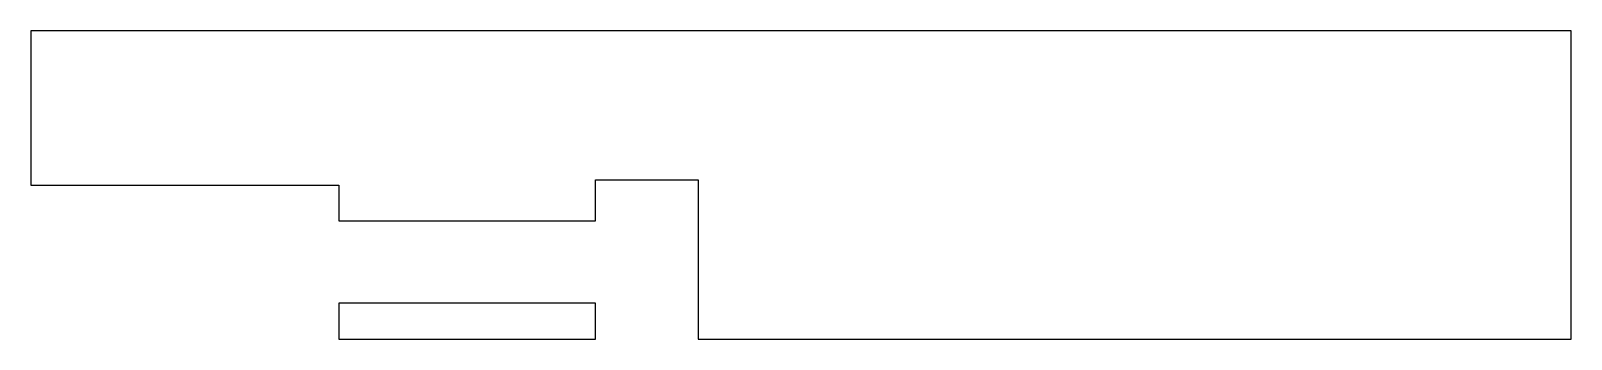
# Model space of a CAD drawing. Header units: metres. Extents: x -35 to 115, y -30 to 0.
import ezdxf

# ---------------------------------------------------------------- set-up
doc = ezdxf.new("R2010")
doc.units = ezdxf.units.M

msp = doc.modelspace()

# ---------------------------------------------------------------- linework, layer by layer
for p, q in [((115, 0), (-35, 0)), ((-35, 0), (-35, -15)), ((115, -30), (115, 0)), ((-35, -15), (-5, -15)), ((-5, -15), (-5, -18.5)), ((20, -18.5), (20, -14.5)), ((20, -14.5), (30, -14.5)), ((30, -14.5), (30, -30)), ((-5, -18.5), (20, -18.5)), ((20, -26.5), (-5, -26.5)), ((-5, -26.5), (-5, -30)), ((20, -30), (20, -26.5)), ((-5, -30), (20, -30)), ((30, -30), (115, -30))]:
    msp.add_line(p, q)

doc.saveas('drawing.dxf')
